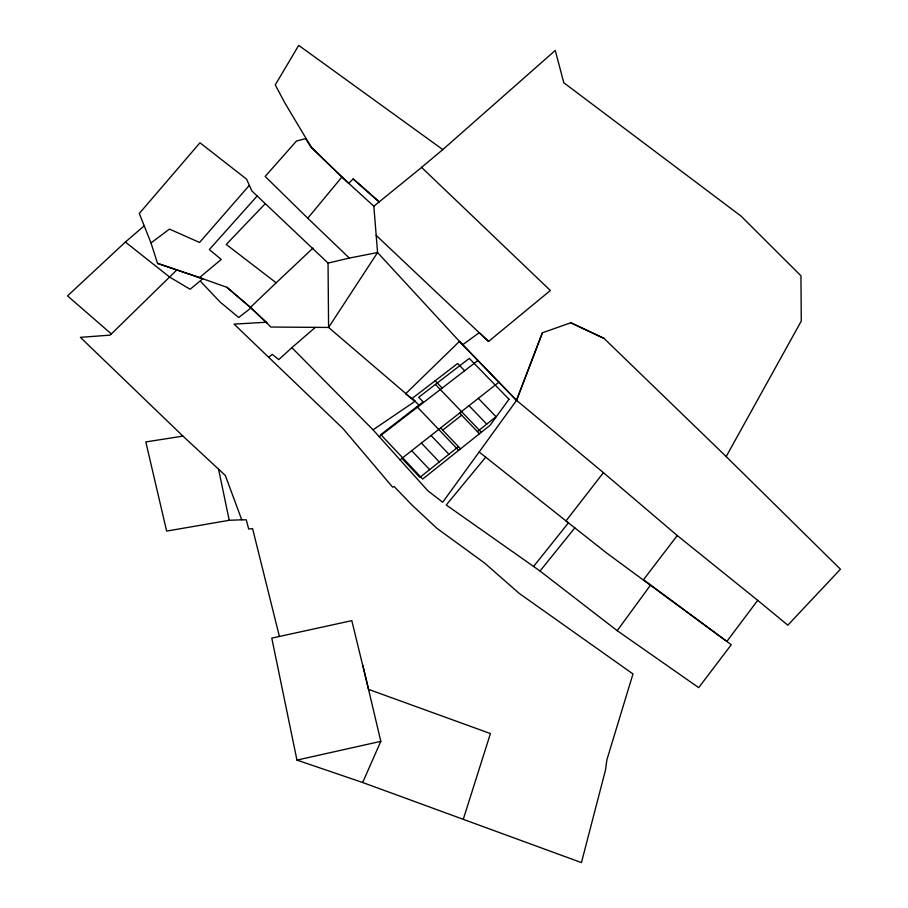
<?xml version="1.0" encoding="UTF-8"?>
<svg xmlns="http://www.w3.org/2000/svg" width="908" height="908" viewBox="0 0 908 908"><rect width="100%" height="100%" fill="white"/><g stroke="black" fill="none" stroke-linecap="round" stroke-linejoin="round"><path stroke-width="1.36" d="M463.307 819.186L490.422 733.562L368.534 689.365L351.816 620.652L271.787 638.131L296.95 760.098L362.667 782.503L581.449 862.6L605.511 769.95L606.919 759.69L632.978 673.94L519.342 593.491L484.52 562.983L437.054 528.433L411.801 504.859L394.129 486.518L392.608 487.142L343.122 428.701L234.094 324.122L266.158 322.249L270.788 327.039L328.582 327.459L414.956 401.381M542.451 332.759L516.561 400.371L442.707 502.249L427.816 490.74L373.04 429.813L291.854 347.662L278.801 359.602L272.218 354.37L268.859 357.15M362.667 782.503L380.815 741.348L362.859 665.326M726.116 456.667L801.276 321.08L800.947 275.794L740.996 216.059L563.789 82.742L555.265 50.428L442.809 149.582L421.573 167.39L550.361 290.503L488.504 341.487L376.184 235.376M442.809 149.582L298.721 45.4L275.26 84.887L284.715 102.706L311.387 147.357L341.896 177.049L373.835 206.241L377.569 252.537L459.448 341.385L516.561 400.371L603.423 472.659L565.99 520.908L606.964 553.256L731.269 644.725L698.695 687.628L617.202 630.674L650.616 584.99M677.255 535.538L757.715 600.347L726.854 641.411L643.488 579.701L677.255 535.538L603.423 472.659M485.701 457.178L446.259 504.996L533.586 566.467L568.442 522.849L479.152 451.98M533.586 566.467L540.022 571.03L574.821 527.877M176.856 269.926L111.355 333.951L67.544 295.894L125.383 242.05L169.694 277.122L190.135 289.266L202.813 278.767L157.527 263.377L150.989 242.913L139.299 213.471L199.964 142.783L246.579 179.148L251.891 190.986L328.049 263.082L328.582 327.459L377.569 252.537L349.33 258.076L307.755 218.215L341.896 177.049M249.076 185.652L199.567 242.47L169.49 229.1L150.989 242.913M257.112 196.06L209.339 249.541L221.246 259.45L199.533 277.598L157.527 263.377M265.374 203.562L226.251 244.456L276.168 282.797L312.999 248.088M199.533 277.598L226.909 287.314L250.438 307.392L276.168 282.797M291.854 347.662L315.348 327.368M125.383 242.05L144.406 225.683M373.835 206.241L421.664 167.344M111.355 333.951L109.879 335.154L80.381 337.345L182.962 436.124L225.32 475.451L241.732 519.796L246.295 519.841L248.667 529.001L252.606 528.672L279.358 636.281M458.472 446.657L419.871 477.415L401.915 458.358M477.381 431.584L496.052 416.704L478.323 398.351M442.695 430.131L461.661 415.206M400.042 459.834L498.935 382.166M266.158 322.249L251.017 307.937L238.713 317.505L220.133 302.035L200.362 281.196M379.215 436.68L477.937 360.476M462.603 344.813L479.322 332.623L488.606 341.419M373.04 429.813L415.081 401.302L405.604 393.811L459.448 341.385L516.459 400.428L542.348 332.816L570.86 322.726L604.217 338.434M328.049 263.082L349.33 258.076M296.95 760.098L380.815 741.348M241.732 519.796L229.236 520.295L166.629 531.089L145.813 441.935L182.962 436.124M570.769 322.783L604.126 338.491L726.218 456.599L840.456 569.225L787.803 625.181L757.715 600.347M540.022 571.03L617.202 630.674M226.909 287.314L251.017 307.937M379.226 201.848L353.201 178.876L348.717 183.427L311.285 147.414L305.531 138.618L296.507 141.012L265.159 176.436L307.755 218.215M353.099 178.921L379.124 201.905M250.438 307.392L267.145 323.18M464.658 370.725L457.655 363.506L412.323 398.294L419.371 405.683M468.993 405.683L486.745 424.115M435.17 380.77L442.196 388.068M435.409 384.436L481.342 432.242M459.607 413.061L479.458 433.74M440.63 427.963L460.549 448.836M416.988 406.671L458.642 450.357M431.05 435.488L448.915 454.261M421.403 443.059L439.302 461.934M411.687 450.686L429.62 469.64M218.59 469.311L229.236 520.295M509.013 399.27L490.093 425.262L422.685 479.061L380.781 434.603L423.151 401.904L418.724 397.261L469.3 358.376L509.013 399.27"/></g></svg>
